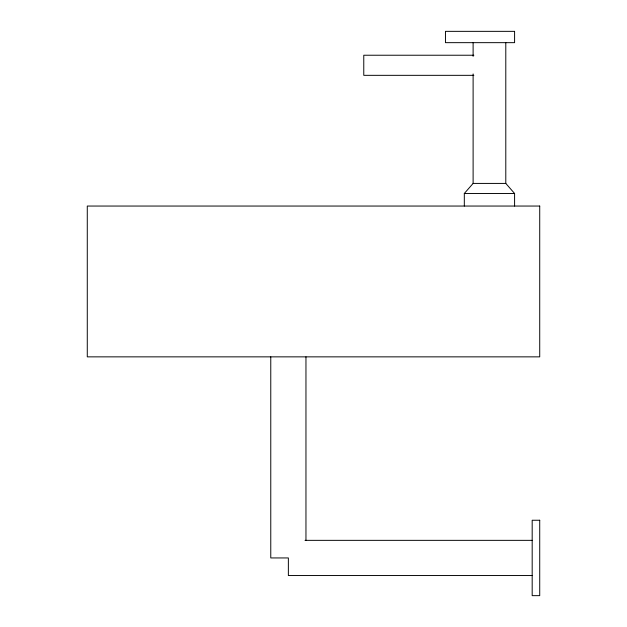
<?xml version="1.0" encoding="UTF-8"?>
<svg xmlns="http://www.w3.org/2000/svg" width="627" height="627" viewBox="0 0 627 627"><rect width="100%" height="100%" fill="white"/><g stroke="black" fill="none" stroke-linecap="round" stroke-linejoin="round"><path stroke-width="0.94" d="M464.317 206.048L464.317 193.477L473.111 183.421L473.111 73.939M473.863 55.231L363.77 55.231L363.77 75.334L473.863 75.334M473.111 183.421L505.793 183.421L514.587 193.477L514.587 206.048M464.317 193.477L514.587 193.477M305.012 540.349L532.182 540.349M532.182 575.539L288.365 575.539L288.365 557.944L270.77 557.944L270.77 356.857M505.793 42.66L505.793 183.421M473.111 42.66L473.111 56.344M305.96 356.857L305.96 540.372M514.587 31.35L445.46 31.35L445.46 42.66L514.587 42.66L514.587 31.35M539.722 206.048L87.278 206.048L87.278 356.857L539.722 356.857L539.722 206.048M539.722 520.245L532.182 520.245L532.182 595.65L539.722 595.65L539.722 520.245"/></g></svg>
